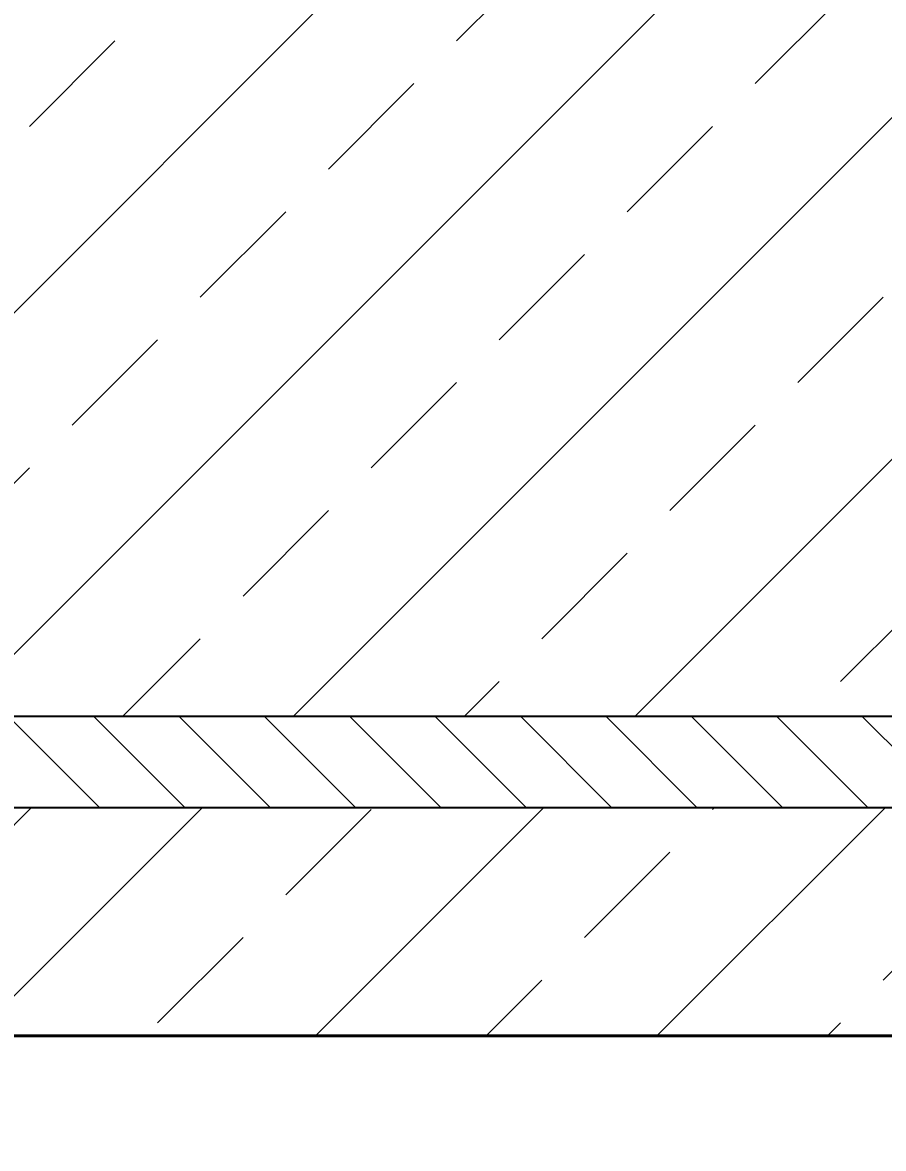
# Model space of a CAD drawing. Header units: millimetres. Extents: x 647 to 146539, y -131215 to 59.
# Drawn here: x 112158.5 to 112271.8, y -6756.7 to -6608.7 of the extents above; entities that cross this region are included whole.
import ezdxf
from ezdxf import colors
from ezdxf.entities.mleader import LeaderData, LeaderLine
from ezdxf.math import Vec2, Vec3

# ---------------------------------------------------------------- set-up
doc = ezdxf.new("R2010")
doc.units = ezdxf.units.MM
for name, color, linetype, lineweight in [('G-Cienka', 4, 'Continuous', 9), ('G-Elementy konstrukcyjne', 1, 'Continuous', 40), ('G-Kreskowanie', 9, 'Continuous', 5)]:
    doc.layers.add(name, color=color, linetype=linetype, lineweight=lineweight)
doc.layers.add('G-Prety', color=1, linetype='Continuous')
doc.styles.add('Arial-GG', font='arial.ttf')
pattern_1 = [(45, (111631.866, -6723.415), (-22.4506, 22.4506), []), (45, (111654.316, -6723.415), (-22.4506, 22.4506), [15.875, -7.9375])]

msp = doc.modelspace()

# ---------------------------------------------------------------- hatches: boundary and pattern name
at = {"layer": 'G-Kreskowanie'}
h = msp.add_hatch(dxfattribs=at)
h.set_pattern_fill('ANSI33', color=256, scale=5, style=0)
h.set_pattern_definition(pattern_1)
h.paths.add_polyline_path([(111791.99, -6503.94), (112344.53, -6503.94), (112344.53, -6699.94), (111791.99, -6699.94)])
h = msp.add_hatch(dxfattribs=at)
h.set_pattern_fill('ANSI31', color=256, scale=2.5, angle=90, style=0)
h.set_pattern_definition([(135, (112687.56, -9734.058), (-5.61266, -5.61266), [])])
h.paths.add_polyline_path([(112344.53, -6711.94), (112344.53, -6699.94), (112071.63, -6699.94), (112060.82, -6711.94)])
h.paths.add_polyline_path([(111964.26, -6699.94), (111791.99, -6699.94), (111791.99, -6711.94), (111953.7, -6711.94)])
h.paths.add_polyline_path([(112031.55, -6699.94), (111964.26, -6699.94), (111953.7, -6711.94), (112020.52, -6711.94)])
h.paths.add_polyline_path([(112060.82, -6711.94), (112071.63, -6699.94), (112031.55, -6699.94), (112020.52, -6711.94)])
h = msp.add_hatch(dxfattribs=at)
h.set_pattern_fill('ANSI33', color=256, scale=5, style=0)
h.set_pattern_definition(pattern_1)
h.paths.add_polyline_path([(112344.53, -6711.94), (111791.99, -6711.94), (111791.99, -6741.94), (112344.53, -6741.94)])

# ---------------------------------------------------------------- linework, layer by layer
at = {"layer": 'G-Elementy konstrukcyjne'}
msp.add_line((111791.99, -6741.94), (112344.53, -6741.94), dxfattribs=at)
at = {"layer": 'G-Prety', "ltscale": 100}
for p, q in [((112344.53, -6699.94), (111791.99, -6699.94)), ((112344.53, -6711.94), (111791.99, -6711.94))]:
    msp.add_line(p, q, dxfattribs=at)

# ---------------------------------------------------------------- leaders
at = {"layer": 'G-Cienka', "ltscale": 0.8}
ml = msp.add_multileader_mtext('Standard', dxfattribs=at)
ml.set_content('{Listwa fazująca \\P(wymuszająca zasryowanie)}', color=2, style='Arial-GG')
ml.set_leader_properties(color=4)
ml.build(insert=Vec2(0, 0))
ml.multileader.update_dxf_attribs({"text_left_attachment_type": 5, "text_right_attachment_type": 5, "dogleg_length": 10, "arrow_head_size": 20})
ctx = ml.context
ctx.base_point, ctx.char_height, ctx.arrow_head_size, ctx.landing_gap_size, ctx.plane_origin = Vec3(112183.03, -6848.48), 20, 20, 5, Vec3(112169.17, -7223.47)
ctx.left_attachment, ctx.right_attachment = 5, 5
notes = []
notes.append((ctx, [(0, (1, 1, 0), (112178.03, -6848.48), (1, 0), 5, [(0, [(112077.94, -6741.94)], 0, [])])]))
ctx.mtext.insert, ctx.mtext.defined_height, ctx.mtext.line_spacing_style, ctx.mtext.flow_direction = Vec3(112188.03, -6788.48), 60, 2, 5
for ctx, leaders in notes:
    for number, flags, end, landing, length, lines in leaders:
        leader = LeaderData()
        leader.index, (leader.has_last_leader_line, leader.has_dogleg_vector, leader.attachment_direction) = number, flags
        leader.last_leader_point, leader.dogleg_vector, leader.dogleg_length = Vec3(end), Vec3(landing), length
        for number, points, colour, breaks in lines:
            line = LeaderLine()
            line.index, line.vertices, line.color, line.breaks = number, Vec3.list(points), colors.encode_raw_color(colour), breaks
            leader.lines.append(line)
        ctx.leaders.append(leader)

doc.saveas('drawing.dxf')
